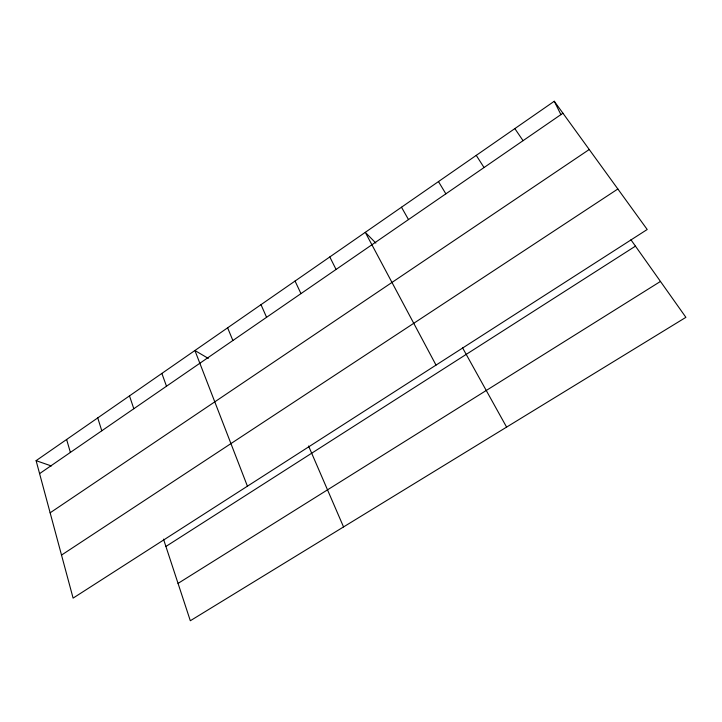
<?xml version="1.0" encoding="UTF-8"?>
<svg xmlns="http://www.w3.org/2000/svg" width="722" height="722" viewBox="0 0 722 722"><rect width="100%" height="100%" fill="white"/><g stroke="black" fill="none" stroke-linecap="round" stroke-linejoin="round"><path stroke-width="1.08" d="M36.1 460.654L554.27 101.26L647.21 229.506L73.102 598.114L36.1 460.654L51.352 465.961M39.593 473.623L562.934 113.21M50.134 512.81L589.233 149.508M61.514 555.083L617.851 188.993M165.907 546.464L635.441 246.148M178.045 583.403L660.459 281.445M208.315 358.41L194.913 350.504L247.42 486.186M375.846 243.079L365.278 232.34L436.025 365.097M630.938 239.776L685.9 317.337L190.319 620.739L163.506 539.154M514.84 128.606L523.062 140.673M476.249 155.374L484.047 167.54M438.471 181.574L445.862 193.83M401.495 207.223L408.49 219.569M462.486 347.679L506.6 427.108M329.81 256.942L336.064 269.45M554.27 101.26L560.949 114.708M295.054 281.048L300.966 293.619M261.003 304.666L266.571 317.301M308.556 445.997L343.546 526.934M227.629 327.815L232.872 340.513M161.872 373.418L166.493 386.225M129.491 395.882L133.814 408.733M97.75 417.903L101.784 430.79M66.623 439.49L70.377 452.414"/></g></svg>
